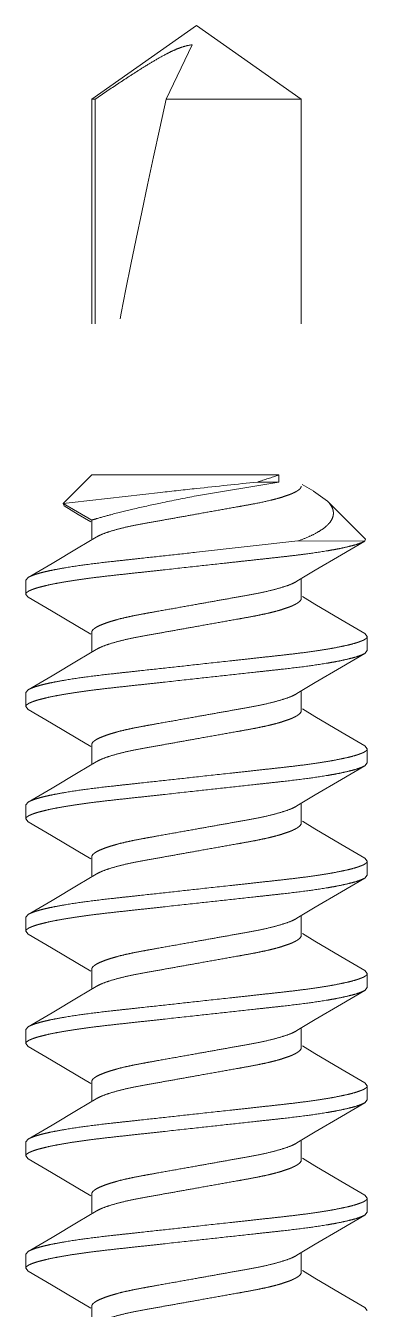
# Model space of a CAD drawing. Header units: inches. Extents: x 8 to 28, y 6.3 to 13.5.
# Drawn here: x 26.807 to 26.997, y 12.742 to 13.456 of the extents above; entities that cross this region are included whole.
import ezdxf

# ---------------------------------------------------------------- set-up
doc = ezdxf.new("R2010")
doc.units = ezdxf.units.IN
doc.header["$MEASUREMENT"] = 0
doc.linetypes.add('HIDDEN2', pattern=[0.1875, 0.125, -0.0625])
doc.layers.add('SHADE-BRACKET', color=7, linetype='Continuous', lineweight=30)
doc.layers.add('SUB-BRACKET_HARDWARE', color=7, linetype='HIDDEN2', lineweight=5)

# ---------------------------------------------------------------- blocks, each defined once
blk = doc.blocks.new('SCREW3-085585')
at = {"layer": 'SUB-BRACKET_HARDWARE'}
for p, q in [((26.90244, 13.45624), (26.84416, 13.41543)), ((26.90244, 13.45624), (26.96072, 13.41543)), ((26.88554, 13.41543), (26.89996, 13.44559)), ((26.84416, 13.41543), (26.84416, 13.20624)), ((26.84612, 13.41543), (26.84416, 13.41543)), ((26.84612, 13.41543), (26.84612, 13.21466)), ((26.96072, 13.41543), (26.88554, 13.41543)), ((26.96072, 13.41543), (26.96072, 13.20009)), ((26.84416, 13.20624), (26.82824, 13.19032)), ((26.84416, 13.20624), (26.94815, 13.20624)), ((26.94815, 13.20624), (26.94815, 13.20234)), ((26.94815, 13.20234), (26.90244, 13.19461)), ((26.9364, 13.20234), (26.94815, 13.20234)), ((26.96763, 13.19724), (26.96129, 13.20104)), ((26.96757, 13.19731), (26.97527, 13.19169)), ((26.97527, 13.19168), (26.99644, 13.17051)), ((26.82824, 13.19032), (26.82998, 13.19053)), ((26.82878, 13.18899), (26.82824, 13.19032)), ((26.82824, 13.19032), (26.84416, 13.18114)), ((26.82878, 13.189), (26.83667, 13.18431)), ((26.83667, 13.18431), (26.84358, 13.18017)), ((26.84416, 13.18114), (26.84416, 13.17015)), ((26.84665, 13.17164), (26.8366, 13.16562)), ((26.99611, 13.16952), (26.99644, 13.17051)), ((26.8366, 13.16562), (26.82209, 13.15702)), ((26.90244, 13.16326), (26.95888, 13.16952)), ((26.99612, 13.16951), (26.95888, 13.16952)), ((26.98303, 13.16185), (26.99601, 13.16948)), ((26.99612, 13.16951), (26.99601, 13.16945)), ((26.82209, 13.15702), (26.80886, 13.14924)), ((26.96852, 13.15325), (26.98303, 13.16185)), ((26.80744, 13.14764), (26.80886, 13.14927)), ((26.95823, 13.14708), (26.96852, 13.15325)), ((26.80744, 13.13984), (26.80744, 13.14764)), ((26.96072, 13.14857), (26.96072, 13.13759)), ((26.80744, 13.13984), (26.80886, 13.1382)), ((26.80886, 13.13823), (26.82184, 13.1306)), ((26.96827, 13.13437), (26.9613, 13.13855)), ((26.98279, 13.12577), (26.96827, 13.13437)), ((26.82184, 13.1306), (26.83635, 13.122)), ((26.83635, 13.122), (26.84358, 13.11767)), ((26.99601, 13.11799), (26.98279, 13.12577)), ((26.84416, 13.11864), (26.84416, 13.10765)), ((26.99744, 13.11639), (26.99601, 13.11802)), ((26.99744, 13.11639), (26.99744, 13.10859)), ((26.84665, 13.10914), (26.8366, 13.10312)), ((26.98303, 13.09935), (26.99601, 13.10698)), ((26.99744, 13.10859), (26.99601, 13.10695)), ((26.8366, 13.10312), (26.82209, 13.09452)), ((26.96852, 13.09075), (26.98303, 13.09935)), ((26.82209, 13.09452), (26.80886, 13.08674)), ((26.80744, 13.08514), (26.80886, 13.08677)), ((26.80744, 13.07734), (26.80744, 13.08514)), ((26.95823, 13.08458), (26.96852, 13.09075)), ((26.96072, 13.08607), (26.96072, 13.07509)), ((26.80744, 13.07734), (26.80886, 13.0757)), ((26.80886, 13.07573), (26.82184, 13.0681)), ((26.96827, 13.07187), (26.9613, 13.07605)), ((26.98279, 13.06327), (26.96827, 13.07187)), ((26.82184, 13.0681), (26.83635, 13.0595)), ((26.99601, 13.05549), (26.98279, 13.06327)), ((26.83635, 13.0595), (26.84358, 13.05517)), ((26.84416, 13.05614), (26.84416, 13.04515)), ((26.99744, 13.05389), (26.99601, 13.05552)), ((26.99744, 13.05389), (26.99744, 13.04609)), ((26.84665, 13.04664), (26.8366, 13.04062)), ((26.98303, 13.03685), (26.99601, 13.04448)), ((26.99744, 13.04609), (26.99601, 13.04445)), ((26.8366, 13.04062), (26.82209, 13.03202)), ((26.96852, 13.02825), (26.98303, 13.03685)), ((26.82209, 13.03202), (26.80886, 13.02424)), ((26.95823, 13.02208), (26.96852, 13.02825)), ((26.80744, 13.02264), (26.80886, 13.02427)), ((26.80744, 13.01484), (26.80744, 13.02264)), ((26.96072, 13.02357), (26.96072, 13.01259)), ((26.80744, 13.01484), (26.80886, 13.0132)), ((26.80886, 13.01323), (26.82184, 13.0056)), ((26.96827, 13.00937), (26.9613, 13.01355)), ((26.98279, 13.00077), (26.96827, 13.00937)), ((26.82184, 13.0056), (26.83635, 12.997)), ((26.99601, 12.99299), (26.98279, 13.00077)), ((26.83635, 12.997), (26.84358, 12.99267)), ((26.84416, 12.99364), (26.84416, 12.98265)), ((26.99744, 12.99139), (26.99601, 12.99302)), ((26.99744, 12.99139), (26.99744, 12.98359)), ((26.8366, 12.97812), (26.82209, 12.96952)), ((26.84665, 12.98414), (26.8366, 12.97812)), ((26.98303, 12.97435), (26.99601, 12.98198)), ((26.99744, 12.98359), (26.99601, 12.98195)), ((26.96852, 12.96575), (26.98303, 12.97435)), ((26.82209, 12.96952), (26.80886, 12.96174)), ((26.95823, 12.95958), (26.96852, 12.96575)), ((26.80744, 12.96014), (26.80886, 12.96177)), ((26.80744, 12.95234), (26.80744, 12.96014)), ((26.96072, 12.96107), (26.96072, 12.95009)), ((26.80744, 12.95234), (26.80886, 12.9507)), ((26.80886, 12.95073), (26.82184, 12.9431)), ((26.96827, 12.94687), (26.9613, 12.95105)), ((26.82184, 12.9431), (26.83635, 12.9345)), ((26.98279, 12.93827), (26.96827, 12.94687)), ((26.83635, 12.9345), (26.84358, 12.93017)), ((26.99601, 12.93049), (26.98279, 12.93827)), ((26.84416, 12.93114), (26.84416, 12.92015)), ((26.99744, 12.92889), (26.99601, 12.93052)), ((26.99744, 12.92889), (26.99744, 12.92109)), ((26.84665, 12.92164), (26.8366, 12.91562)), ((26.99744, 12.92109), (26.99601, 12.91945)), ((26.8366, 12.91562), (26.82209, 12.90702)), ((26.98303, 12.91185), (26.99601, 12.91948)), ((26.82209, 12.90702), (26.80886, 12.89924)), ((26.96852, 12.90325), (26.98303, 12.91185)), ((26.80744, 12.89764), (26.80886, 12.89927)), ((26.95823, 12.89708), (26.96852, 12.90325)), ((26.80744, 12.88984), (26.80744, 12.89764)), ((26.96072, 12.89857), (26.96072, 12.88759)), ((26.80744, 12.88984), (26.80886, 12.8882)), ((26.80886, 12.88823), (26.82184, 12.8806)), ((26.96827, 12.88437), (26.9613, 12.88855)), ((26.98279, 12.87577), (26.96827, 12.88437)), ((26.82184, 12.8806), (26.83635, 12.872)), ((26.83635, 12.872), (26.84358, 12.86767)), ((26.99601, 12.86799), (26.98279, 12.87577)), ((26.84416, 12.86864), (26.84416, 12.85765)), ((26.99744, 12.86639), (26.99601, 12.86802)), ((26.99744, 12.86639), (26.99744, 12.85859)), ((26.84665, 12.85914), (26.8366, 12.85312)), ((26.98303, 12.84935), (26.99601, 12.85698)), ((26.99744, 12.85859), (26.99601, 12.85695)), ((26.8366, 12.85312), (26.82209, 12.84452)), ((26.96852, 12.84075), (26.98303, 12.84935)), ((26.82209, 12.84452), (26.80886, 12.83674)), ((26.80744, 12.83514), (26.80886, 12.83677)), ((26.80744, 12.82734), (26.80744, 12.83514)), ((26.95823, 12.83458), (26.96852, 12.84075)), ((26.96072, 12.83607), (26.96072, 12.82509)), ((26.80744, 12.82734), (26.80886, 12.8257)), ((26.80886, 12.82573), (26.82184, 12.8181)), ((26.96827, 12.82187), (26.9613, 12.82605)), ((26.98279, 12.81327), (26.96827, 12.82187)), ((26.82184, 12.8181), (26.83635, 12.8095)), ((26.99601, 12.80549), (26.98279, 12.81327)), ((26.83635, 12.8095), (26.84358, 12.80517)), ((26.84416, 12.80614), (26.84416, 12.79515)), ((26.99744, 12.80389), (26.99601, 12.80552)), ((26.99744, 12.80389), (26.99744, 12.79609)), ((26.84665, 12.79664), (26.8366, 12.79062)), ((26.98303, 12.78685), (26.99601, 12.79448)), ((26.99744, 12.79609), (26.99601, 12.79445)), ((26.8366, 12.79062), (26.82209, 12.78202)), ((26.96852, 12.77825), (26.98303, 12.78685)), ((26.82209, 12.78202), (26.80886, 12.77424)), ((26.95823, 12.77208), (26.96852, 12.77825)), ((26.80744, 12.77264), (26.80886, 12.77427)), ((26.80744, 12.76484), (26.80744, 12.77264)), ((26.96072, 12.77357), (26.96072, 12.76259)), ((26.80744, 12.76484), (26.80886, 12.7632)), ((26.80886, 12.76323), (26.82184, 12.7556)), ((26.96827, 12.75937), (26.9613, 12.76355)), ((26.98279, 12.75077), (26.96827, 12.75937)), ((26.82184, 12.7556), (26.83635, 12.747)), ((26.99601, 12.74299), (26.98279, 12.75077)), ((26.83635, 12.747), (26.84358, 12.74267)), ((26.84416, 12.74364), (26.84416, 12.73265)), ((26.99744, 12.74139), (26.99601, 12.74302))]:
    blk.add_line(p, q, dxfattribs=at)
for centre, radius, start, end in [((26.73499, 13.82854), 0.6578, 287.83016, 288.90811), ((27.76495, 5.22718), 8.01807, 96.175311, 96.319087), ((27.9316, 3.662), 9.5921, 95.955241, 96.159258), ((27.59374, 6.75945), 6.47627, 96.305658, 96.772745), ((27.07237, 12.28587), 0.92449, 100.59197, 101.8557)]:
    blk.add_arc(centre, radius, start, end, dxfattribs=at)
blk.add_ellipse((26.90244, 13.44459), major_axis=(0.05744, 0.25405), ratio=0.038884, start_param=-4.588576, end_param=-3.572222, dxfattribs=at)
for points, knots in [([(26.89996, 13.44559), (26.89867, 13.44544), (26.89612, 13.44493), (26.89245, 13.44367), (26.88889, 13.44212), (26.88426, 13.4398), (26.87864, 13.43659), (26.87203, 13.43252), (26.8655, 13.42834), (26.85685, 13.42266), (26.85041, 13.41833), (26.84612, 13.41543)], [0, 0, 0, 0, 0.06248, 0.124969, 0.187469, 0.249971, 0.374969, 0.499974, 0.62498, 0.749987, 1, 1, 1, 1]), ([(26.90244, 13.18446), (26.90622, 13.18514), (26.91365, 13.18648), (26.92281, 13.18809), (26.92982, 13.18934), (26.93615, 13.19052), (26.94202, 13.19175), (26.94737, 13.19312), (26.95077, 13.19412), (26.9537, 13.19514), (26.95615, 13.19613), (26.95786, 13.19699), (26.95894, 13.19769), (26.95958, 13.19817), (26.96008, 13.19866), (26.96044, 13.19914), (26.96066, 13.19961), (26.96072, 13.19993), (26.96072, 13.20009)], [0, 0, 0, 0, 0.188092, 0.369212, 0.454963, 0.536466, 0.683847, 0.748488, 0.806377, 0.857073, 0.900197, 0.935564, 0.950379, 0.963348, 0.974571, 0.984212, 0.992544, 1, 1, 1, 1]), ([(26.97527, 13.19169), (26.97572, 13.19123), (26.97654, 13.19032), (26.97753, 13.18886), (26.97821, 13.18738), (26.97857, 13.18588), (26.9786, 13.18439), (26.97819, 13.18235), (26.97709, 13.18038), (26.97552, 13.17858), (26.97336, 13.17663), (26.96987, 13.17431), (26.96478, 13.17176), (26.96097, 13.17026), (26.9589, 13.16952)], [0, 0, 0, 0, 0.056677, 0.108204, 0.155505, 0.19986, 0.242957, 0.286651, 0.382283, 0.43719, 0.497871, 0.63834, 0.80583, 1, 1, 1, 1]), ([(26.88244, 13.19064), (26.87729, 13.18955), (26.86805, 13.18751), (26.85621, 13.18456), (26.8486, 13.18246), (26.84507, 13.18141), (26.84416, 13.18114)], [0, 0, 0, 0, 0.400191, 0.719643, 0.927521, 1, 1, 1, 1]), ([(26.84665, 13.17165), (26.84714, 13.17195), (26.84825, 13.17254), (26.85093, 13.17371), (26.8551, 13.17514), (26.86099, 13.17674), (26.86795, 13.17827), (26.87579, 13.17972), (26.8843, 13.18122), (26.89326, 13.18281), (26.89935, 13.18391), (26.90244, 13.18446)], [0, 0, 0, 0, 0.030085, 0.065638, 0.152728, 0.259843, 0.384768, 0.524736, 0.676447, 0.836264, 1, 1, 1, 1]), ([(26.80886, 13.14927), (26.80943, 13.14961), (26.81084, 13.15026), (26.81334, 13.15112), (26.8165, 13.152), (26.82032, 13.1529), (26.82476, 13.1538), (26.83182, 13.15505), (26.84193, 13.15655), (26.85283, 13.15782), (26.86236, 13.15887), (26.87271, 13.16), (26.8861, 13.16147), (26.89694, 13.16265), (26.90244, 13.16326)], [0, 0, 0, 0, 0.020948, 0.048787, 0.083489, 0.124912, 0.172787, 0.226792, 0.351633, 0.495836, 0.573896, 0.655173, 0.824996, 1, 1, 1, 1]), ([(26.99601, 13.16945), (26.99544, 13.16911), (26.99403, 13.16847), (26.99154, 13.1676), (26.98837, 13.16672), (26.98456, 13.16582), (26.98012, 13.16492), (26.97306, 13.16367), (26.96527, 13.16253), (26.95684, 13.16145), (26.94985, 13.16065), (26.94251, 13.15985), (26.93487, 13.15902), (26.92698, 13.15815), (26.91614, 13.15696), (26.90794, 13.15607), (26.90244, 13.15546)], [0, 0, 0, 0, 0.020911, 0.048756, 0.083472, 0.124884, 0.172753, 0.22676, 0.3516, 0.421535, 0.495817, 0.573891, 0.655174, 0.739069, 0.82497, 1, 1, 1, 1]), ([(26.90244, 13.15546), (26.89626, 13.15478), (26.88707, 13.15377), (26.87496, 13.15245), (26.8662, 13.15149), (26.8578, 13.15057), (26.84982, 13.14967), (26.84235, 13.14876), (26.83546, 13.14779), (26.82922, 13.1468), (26.82369, 13.1458), (26.81891, 13.14479), (26.81542, 13.14392), (26.81306, 13.14321), (26.81159, 13.14271), (26.81034, 13.14222), (26.80932, 13.14174), (26.80851, 13.14127), (26.80792, 13.1408), (26.80754, 13.14034), (26.80744, 13.13999), (26.80744, 13.13984)], [0, 0, 0, 0, 0.191926, 0.285649, 0.376598, 0.463942, 0.546875, 0.624623, 0.696462, 0.761746, 0.819863, 0.870316, 0.912672, 0.930715, 0.946638, 0.960429, 0.972093, 0.981677, 0.9893, 0.99522, 1, 1, 1, 1]), ([(26.90244, 13.13426), (26.90552, 13.13481), (26.91162, 13.1359), (26.92057, 13.1375), (26.92908, 13.13902), (26.93693, 13.14045), (26.94388, 13.14198), (26.94978, 13.14359), (26.95394, 13.145), (26.95662, 13.14617), (26.95774, 13.14676), (26.95823, 13.14705)], [0, 0, 0, 0, 0.163751, 0.323578, 0.475301, 0.615269, 0.740207, 0.847348, 0.934421, 0.969943, 1, 1, 1, 1]), ([(26.96072, 13.13759), (26.96072, 13.13686), (26.95995, 13.13598), (26.95895, 13.13521), (26.95785, 13.1345), (26.95615, 13.13364), (26.9537, 13.13264), (26.95077, 13.13163), (26.94737, 13.13062), (26.94354, 13.12963), (26.93931, 13.12867), (26.93472, 13.12775), (26.92982, 13.12685), (26.92281, 13.12559), (26.91365, 13.12397), (26.90622, 13.12264), (26.90244, 13.12196)], [0, 0, 0, 0, 0.035498, 0.048473, 0.063325, 0.098788, 0.141982, 0.192728, 0.250682, 0.315413, 0.386372, 0.462975, 0.54456, 0.630399, 0.811708, 1, 1, 1, 1]), ([(26.84416, 13.11864), (26.84416, 13.11936), (26.84492, 13.12025), (26.84593, 13.12102), (26.84702, 13.12172), (26.84873, 13.12258), (26.85117, 13.12358), (26.85411, 13.12459), (26.85751, 13.1256), (26.86134, 13.12659), (26.86556, 13.12756), (26.87015, 13.12847), (26.87505, 13.12937), (26.88206, 13.13063), (26.89122, 13.13225), (26.89865, 13.13358), (26.90244, 13.13426)], [0, 0, 0, 0, 0.0355, 0.048476, 0.063327, 0.09879, 0.141984, 0.19273, 0.250683, 0.315414, 0.386374, 0.462977, 0.544561, 0.6304, 0.811708, 1, 1, 1, 1]), ([(26.84665, 13.10915), (26.84714, 13.10945), (26.84825, 13.11004), (26.85093, 13.11121), (26.8551, 13.11264), (26.86099, 13.11424), (26.86795, 13.11577), (26.87579, 13.11722), (26.8843, 13.11872), (26.89326, 13.12031), (26.89935, 13.12141), (26.90244, 13.12196)], [0, 0, 0, 0, 0.030085, 0.065638, 0.152728, 0.259843, 0.384768, 0.524736, 0.676447, 0.836264, 1, 1, 1, 1]), ([(26.90244, 13.10076), (26.90861, 13.10144), (26.9178, 13.10245), (26.92992, 13.10377), (26.93867, 13.10473), (26.94708, 13.10565), (26.95505, 13.10654), (26.96252, 13.10746), (26.96941, 13.10843), (26.97565, 13.10942), (26.98119, 13.11042), (26.98597, 13.11143), (26.98945, 13.1123), (26.99182, 13.11301), (26.99328, 13.11351), (26.99453, 13.114), (26.99556, 13.11448), (26.99637, 13.11495), (26.99696, 13.11542), (26.99734, 13.11588), (26.99744, 13.11623), (26.99744, 13.11639)], [0, 0, 0, 0, 0.191926, 0.285647, 0.376594, 0.463938, 0.546872, 0.624622, 0.69646, 0.761742, 0.819858, 0.870312, 0.912669, 0.930712, 0.946635, 0.960426, 0.972091, 0.981675, 0.989299, 0.995219, 1, 1, 1, 1]), ([(26.99601, 13.10695), (26.99544, 13.10661), (26.99403, 13.10597), (26.99154, 13.1051), (26.98837, 13.10422), (26.98455, 13.10332), (26.98011, 13.10242), (26.97306, 13.10117), (26.96295, 13.09967), (26.95205, 13.0984), (26.94251, 13.09735), (26.93217, 13.09622), (26.91877, 13.09475), (26.90794, 13.09357), (26.90244, 13.09296)], [0, 0, 0, 0, 0.020948, 0.048787, 0.083488, 0.124911, 0.172786, 0.226791, 0.351632, 0.495834, 0.573894, 0.655173, 0.824996, 1, 1, 1, 1]), ([(26.80886, 13.08677), (26.80943, 13.08711), (26.81084, 13.08776), (26.81334, 13.08862), (26.8165, 13.0895), (26.82032, 13.0904), (26.82476, 13.0913), (26.83182, 13.09255), (26.84193, 13.09405), (26.85283, 13.09532), (26.86236, 13.09637), (26.87271, 13.0975), (26.8861, 13.09897), (26.89694, 13.10015), (26.90244, 13.10076)], [0, 0, 0, 0, 0.020948, 0.048787, 0.083489, 0.124912, 0.172787, 0.226792, 0.351633, 0.495836, 0.573896, 0.655173, 0.824996, 1, 1, 1, 1]), ([(26.90244, 13.09296), (26.89626, 13.09228), (26.88707, 13.09127), (26.87496, 13.08995), (26.8662, 13.08899), (26.8578, 13.08807), (26.84982, 13.08717), (26.84235, 13.08626), (26.83546, 13.08529), (26.82922, 13.0843), (26.82369, 13.0833), (26.81891, 13.08229), (26.81542, 13.08142), (26.81306, 13.08071), (26.81159, 13.08021), (26.81034, 13.07972), (26.80932, 13.07924), (26.80851, 13.07877), (26.80792, 13.0783), (26.80754, 13.07784), (26.80744, 13.07749), (26.80744, 13.07734)], [0, 0, 0, 0, 0.191926, 0.285649, 0.376598, 0.463942, 0.546875, 0.624623, 0.696462, 0.761746, 0.819863, 0.870316, 0.912672, 0.930715, 0.946638, 0.960429, 0.972093, 0.981677, 0.9893, 0.99522, 1, 1, 1, 1]), ([(26.90244, 13.07176), (26.90552, 13.07231), (26.91162, 13.0734), (26.92057, 13.075), (26.92908, 13.07652), (26.93693, 13.07795), (26.94388, 13.07948), (26.94978, 13.08109), (26.95394, 13.0825), (26.95662, 13.08367), (26.95774, 13.08426), (26.95823, 13.08455)], [0, 0, 0, 0, 0.163751, 0.323578, 0.475301, 0.615268, 0.740207, 0.847348, 0.934421, 0.969943, 1, 1, 1, 1]), ([(26.84416, 13.05614), (26.84416, 13.05686), (26.84492, 13.05775), (26.84593, 13.05852), (26.84702, 13.05922), (26.84873, 13.06008), (26.85117, 13.06108), (26.85411, 13.06209), (26.85751, 13.0631), (26.86134, 13.06409), (26.86556, 13.06506), (26.87015, 13.06597), (26.87505, 13.06687), (26.88206, 13.06813), (26.89122, 13.06975), (26.89865, 13.07108), (26.90244, 13.07176)], [0, 0, 0, 0, 0.0355, 0.048476, 0.063327, 0.09879, 0.141984, 0.19273, 0.250683, 0.315414, 0.386374, 0.462977, 0.544561, 0.6304, 0.811708, 1, 1, 1, 1]), ([(26.96072, 13.07509), (26.96072, 13.07436), (26.95995, 13.07348), (26.95895, 13.07271), (26.95785, 13.072), (26.95615, 13.07114), (26.9537, 13.07014), (26.95077, 13.06913), (26.94737, 13.06812), (26.94354, 13.06713), (26.93931, 13.06617), (26.93472, 13.06525), (26.92982, 13.06435), (26.92281, 13.06309), (26.91365, 13.06147), (26.90622, 13.06014), (26.90244, 13.05946)], [0, 0, 0, 0, 0.035498, 0.048473, 0.063325, 0.098788, 0.141982, 0.192728, 0.250682, 0.315413, 0.386372, 0.462975, 0.54456, 0.630399, 0.811708, 1, 1, 1, 1]), ([(26.84665, 13.04665), (26.84714, 13.04695), (26.84825, 13.04754), (26.85093, 13.04871), (26.8551, 13.05014), (26.86099, 13.05174), (26.86795, 13.05327), (26.87579, 13.05472), (26.8843, 13.05622), (26.89326, 13.05781), (26.89935, 13.05891), (26.90244, 13.05946)], [0, 0, 0, 0, 0.030085, 0.065638, 0.152728, 0.259843, 0.384768, 0.524736, 0.676447, 0.836264, 1, 1, 1, 1]), ([(26.90244, 13.03826), (26.90861, 13.03894), (26.9178, 13.03995), (26.92992, 13.04127), (26.93867, 13.04223), (26.94708, 13.04315), (26.95505, 13.04404), (26.96252, 13.04496), (26.96941, 13.04593), (26.97565, 13.04692), (26.98119, 13.04792), (26.98597, 13.04893), (26.98945, 13.0498), (26.99182, 13.05051), (26.99328, 13.05101), (26.99453, 13.0515), (26.99556, 13.05198), (26.99637, 13.05245), (26.99696, 13.05292), (26.99734, 13.05338), (26.99744, 13.05373), (26.99744, 13.05389)], [0, 0, 0, 0, 0.191926, 0.285647, 0.376594, 0.463938, 0.546872, 0.624622, 0.69646, 0.761742, 0.819858, 0.870312, 0.912669, 0.930712, 0.946635, 0.960426, 0.972091, 0.981675, 0.989299, 0.995219, 1, 1, 1, 1]), ([(26.99601, 13.04445), (26.99544, 13.04411), (26.99403, 13.04347), (26.99154, 13.0426), (26.98837, 13.04172), (26.98455, 13.04082), (26.98011, 13.03992), (26.97306, 13.03867), (26.96295, 13.03717), (26.95205, 13.0359), (26.94251, 13.03485), (26.93217, 13.03372), (26.91877, 13.03225), (26.90794, 13.03107), (26.90244, 13.03046)], [0, 0, 0, 0, 0.020948, 0.048787, 0.083488, 0.124911, 0.172786, 0.226791, 0.351632, 0.495834, 0.573894, 0.655173, 0.824996, 1, 1, 1, 1]), ([(26.80886, 13.02427), (26.80943, 13.02461), (26.81084, 13.02526), (26.81334, 13.02612), (26.8165, 13.027), (26.82032, 13.0279), (26.82476, 13.0288), (26.83182, 13.03005), (26.84193, 13.03155), (26.85283, 13.03282), (26.86236, 13.03387), (26.87271, 13.035), (26.8861, 13.03647), (26.89694, 13.03765), (26.90244, 13.03826)], [0, 0, 0, 0, 0.020948, 0.048787, 0.083489, 0.124912, 0.172787, 0.226792, 0.351633, 0.495836, 0.573896, 0.655173, 0.824996, 1, 1, 1, 1]), ([(26.90244, 13.03046), (26.89626, 13.02978), (26.88707, 13.02877), (26.87496, 13.02745), (26.8662, 13.02649), (26.8578, 13.02557), (26.84982, 13.02467), (26.84235, 13.02376), (26.83546, 13.02279), (26.82922, 13.0218), (26.82369, 13.0208), (26.81891, 13.01979), (26.81542, 13.01892), (26.81306, 13.01821), (26.81159, 13.01771), (26.81034, 13.01722), (26.80932, 13.01674), (26.80851, 13.01627), (26.80792, 13.0158), (26.80754, 13.01534), (26.80744, 13.01499), (26.80744, 13.01484)], [0, 0, 0, 0, 0.191926, 0.285649, 0.376598, 0.463942, 0.546875, 0.624623, 0.696462, 0.761746, 0.819863, 0.870316, 0.912672, 0.930715, 0.946638, 0.960429, 0.972093, 0.981677, 0.9893, 0.99522, 1, 1, 1, 1]), ([(26.90244, 13.00926), (26.90552, 13.00981), (26.91162, 13.0109), (26.92057, 13.0125), (26.92908, 13.01402), (26.93693, 13.01545), (26.94388, 13.01698), (26.94978, 13.01859), (26.95394, 13.02), (26.95662, 13.02117), (26.95774, 13.02176), (26.95823, 13.02205)], [0, 0, 0, 0, 0.163751, 0.323578, 0.475301, 0.615268, 0.740207, 0.847348, 0.934421, 0.969943, 1, 1, 1, 1]), ([(26.84416, 12.99364), (26.84416, 12.99436), (26.84492, 12.99525), (26.84593, 12.99602), (26.84702, 12.99672), (26.84873, 12.99758), (26.85117, 12.99858), (26.85411, 12.99959), (26.85751, 13.0006), (26.86134, 13.00159), (26.86556, 13.00256), (26.87015, 13.00347), (26.87505, 13.00437), (26.88206, 13.00563), (26.89122, 13.00725), (26.89865, 13.00858), (26.90244, 13.00926)], [0, 0, 0, 0, 0.0355, 0.048476, 0.063327, 0.09879, 0.141984, 0.19273, 0.250683, 0.315414, 0.386374, 0.462977, 0.544561, 0.6304, 0.811708, 1, 1, 1, 1]), ([(26.96072, 13.01259), (26.96072, 13.01186), (26.95995, 13.01098), (26.95895, 13.01021), (26.95785, 13.0095), (26.95615, 13.00864), (26.9537, 13.00764), (26.95077, 13.00663), (26.94737, 13.00562), (26.94354, 13.00463), (26.93931, 13.00367), (26.93472, 13.00275), (26.92982, 13.00185), (26.92281, 13.00059), (26.91365, 12.99897), (26.90622, 12.99764), (26.90244, 12.99696)], [0, 0, 0, 0, 0.035498, 0.048473, 0.063325, 0.098788, 0.141982, 0.192728, 0.250682, 0.315413, 0.386372, 0.462975, 0.54456, 0.630399, 0.811708, 1, 1, 1, 1]), ([(26.84665, 12.98415), (26.84714, 12.98445), (26.84825, 12.98504), (26.85093, 12.98621), (26.8551, 12.98764), (26.86099, 12.98924), (26.86795, 12.99077), (26.87579, 12.99222), (26.8843, 12.99372), (26.89326, 12.99531), (26.89935, 12.99641), (26.90244, 12.99696)], [0, 0, 0, 0, 0.030085, 0.065638, 0.152728, 0.259843, 0.384768, 0.524736, 0.676447, 0.836264, 1, 1, 1, 1]), ([(26.90244, 12.97576), (26.90861, 12.97644), (26.9178, 12.97745), (26.92992, 12.97877), (26.93867, 12.97973), (26.94708, 12.98065), (26.95505, 12.98154), (26.96252, 12.98246), (26.96941, 12.98343), (26.97565, 12.98442), (26.98119, 12.98542), (26.98597, 12.98643), (26.98945, 12.9873), (26.99182, 12.98801), (26.99328, 12.98851), (26.99453, 12.989), (26.99556, 12.98948), (26.99637, 12.98995), (26.99696, 12.99042), (26.99734, 12.99088), (26.99744, 12.99123), (26.99744, 12.99139)], [0, 0, 0, 0, 0.191926, 0.285647, 0.376594, 0.463938, 0.546872, 0.624622, 0.69646, 0.761742, 0.819858, 0.870312, 0.912669, 0.930712, 0.946635, 0.960426, 0.972091, 0.981675, 0.989299, 0.995219, 1, 1, 1, 1]), ([(26.99601, 12.98195), (26.99544, 12.98161), (26.99403, 12.98097), (26.99154, 12.9801), (26.98837, 12.97922), (26.98455, 12.97832), (26.98011, 12.97742), (26.97306, 12.97617), (26.96295, 12.97467), (26.95205, 12.9734), (26.94251, 12.97235), (26.93217, 12.97122), (26.91877, 12.96975), (26.90794, 12.96857), (26.90244, 12.96796)], [0, 0, 0, 0, 0.020948, 0.048787, 0.083488, 0.124911, 0.172786, 0.226791, 0.351632, 0.495834, 0.573894, 0.655173, 0.824996, 1, 1, 1, 1]), ([(26.80886, 12.96177), (26.80943, 12.96211), (26.81084, 12.96276), (26.81334, 12.96362), (26.8165, 12.9645), (26.82032, 12.9654), (26.82476, 12.9663), (26.83182, 12.96755), (26.84193, 12.96905), (26.85283, 12.97032), (26.86236, 12.97137), (26.87271, 12.9725), (26.8861, 12.97397), (26.89694, 12.97515), (26.90244, 12.97576)], [0, 0, 0, 0, 0.020948, 0.048787, 0.083489, 0.124912, 0.172787, 0.226792, 0.351633, 0.495836, 0.573896, 0.655173, 0.824996, 1, 1, 1, 1]), ([(26.90244, 12.96796), (26.89626, 12.96728), (26.88707, 12.96627), (26.87496, 12.96495), (26.8662, 12.96399), (26.8578, 12.96307), (26.84982, 12.96217), (26.84235, 12.96126), (26.83546, 12.96029), (26.82922, 12.9593), (26.82369, 12.9583), (26.81891, 12.95729), (26.81542, 12.95642), (26.81306, 12.95571), (26.81159, 12.95521), (26.81034, 12.95472), (26.80932, 12.95424), (26.80851, 12.95377), (26.80792, 12.9533), (26.80754, 12.95284), (26.80744, 12.95249), (26.80744, 12.95234)], [0, 0, 0, 0, 0.191926, 0.285649, 0.376598, 0.463942, 0.546875, 0.624623, 0.696462, 0.761746, 0.819863, 0.870316, 0.912672, 0.930715, 0.946638, 0.960429, 0.972093, 0.981677, 0.9893, 0.99522, 1, 1, 1, 1]), ([(26.90244, 12.94676), (26.90552, 12.94731), (26.91162, 12.9484), (26.92057, 12.95), (26.92908, 12.95152), (26.93693, 12.95295), (26.94388, 12.95448), (26.94978, 12.95609), (26.95394, 12.9575), (26.95662, 12.95867), (26.95774, 12.95926), (26.95823, 12.95955)], [0, 0, 0, 0, 0.163751, 0.323578, 0.475301, 0.615268, 0.740207, 0.847348, 0.934421, 0.969943, 1, 1, 1, 1]), ([(26.96072, 12.95009), (26.96072, 12.94936), (26.95995, 12.94848), (26.95895, 12.94771), (26.95785, 12.947), (26.95615, 12.94614), (26.9537, 12.94514), (26.95077, 12.94413), (26.94737, 12.94312), (26.94354, 12.94213), (26.93931, 12.94117), (26.93472, 12.94025), (26.92982, 12.93935), (26.92281, 12.93809), (26.91365, 12.93647), (26.90622, 12.93514), (26.90244, 12.93446)], [0, 0, 0, 0, 0.035498, 0.048473, 0.063325, 0.098788, 0.141982, 0.192728, 0.250682, 0.315413, 0.386372, 0.462975, 0.54456, 0.630399, 0.811708, 1, 1, 1, 1]), ([(26.84416, 12.93114), (26.84416, 12.93186), (26.84492, 12.93275), (26.84593, 12.93352), (26.84702, 12.93422), (26.84873, 12.93508), (26.85117, 12.93608), (26.85411, 12.93709), (26.85751, 12.9381), (26.86134, 12.93909), (26.86556, 12.94006), (26.87015, 12.94097), (26.87505, 12.94187), (26.88206, 12.94313), (26.89122, 12.94475), (26.89865, 12.94608), (26.90244, 12.94676)], [0, 0, 0, 0, 0.0355, 0.048476, 0.063327, 0.09879, 0.141984, 0.19273, 0.250683, 0.315414, 0.386374, 0.462977, 0.544561, 0.6304, 0.811708, 1, 1, 1, 1]), ([(26.84665, 12.92165), (26.84714, 12.92195), (26.84825, 12.92254), (26.85093, 12.92371), (26.8551, 12.92514), (26.86099, 12.92674), (26.86795, 12.92827), (26.87579, 12.92972), (26.8843, 12.93122), (26.89326, 12.93281), (26.89935, 12.93391), (26.90244, 12.93446)], [0, 0, 0, 0, 0.030085, 0.065638, 0.152728, 0.259843, 0.384768, 0.524736, 0.676447, 0.836264, 1, 1, 1, 1]), ([(26.90244, 12.91326), (26.90861, 12.91394), (26.9178, 12.91495), (26.92992, 12.91627), (26.93867, 12.91723), (26.94708, 12.91815), (26.95505, 12.91904), (26.96252, 12.91996), (26.96941, 12.92093), (26.97565, 12.92192), (26.98119, 12.92292), (26.98597, 12.92393), (26.98945, 12.9248), (26.99182, 12.92551), (26.99328, 12.92601), (26.99453, 12.9265), (26.99556, 12.92698), (26.99637, 12.92745), (26.99696, 12.92792), (26.99734, 12.92838), (26.99744, 12.92873), (26.99744, 12.92889)], [0, 0, 0, 0, 0.191926, 0.285647, 0.376594, 0.463938, 0.546872, 0.624622, 0.69646, 0.761742, 0.819858, 0.870312, 0.912669, 0.930712, 0.946635, 0.960426, 0.972091, 0.981675, 0.989299, 0.995219, 1, 1, 1, 1]), ([(26.80886, 12.89927), (26.80943, 12.89961), (26.81084, 12.90026), (26.81334, 12.90112), (26.8165, 12.902), (26.82032, 12.9029), (26.82476, 12.9038), (26.83182, 12.90505), (26.84193, 12.90655), (26.85283, 12.90782), (26.86236, 12.90887), (26.87271, 12.91), (26.8861, 12.91147), (26.89694, 12.91265), (26.90244, 12.91326)], [0, 0, 0, 0, 0.020948, 0.048787, 0.083489, 0.124912, 0.172787, 0.226792, 0.351633, 0.495836, 0.573896, 0.655173, 0.824996, 1, 1, 1, 1]), ([(26.99601, 12.91945), (26.99544, 12.91911), (26.99403, 12.91847), (26.99154, 12.9176), (26.98837, 12.91672), (26.98455, 12.91582), (26.98011, 12.91492), (26.97306, 12.91367), (26.96295, 12.91217), (26.95205, 12.9109), (26.94251, 12.90985), (26.93217, 12.90872), (26.91877, 12.90725), (26.90794, 12.90607), (26.90244, 12.90546)], [0, 0, 0, 0, 0.020948, 0.048787, 0.083488, 0.124911, 0.172786, 0.226791, 0.351632, 0.495834, 0.573894, 0.655173, 0.824996, 1, 1, 1, 1]), ([(26.90244, 12.90546), (26.89626, 12.90478), (26.88707, 12.90377), (26.87496, 12.90245), (26.8662, 12.90149), (26.8578, 12.90057), (26.84982, 12.89967), (26.84235, 12.89876), (26.83546, 12.89779), (26.82922, 12.8968), (26.82369, 12.8958), (26.81891, 12.89479), (26.81542, 12.89392), (26.81306, 12.89321), (26.81159, 12.89271), (26.81034, 12.89222), (26.80932, 12.89174), (26.80851, 12.89127), (26.80792, 12.8908), (26.80754, 12.89034), (26.80744, 12.88999), (26.80744, 12.88984)], [0, 0, 0, 0, 0.191926, 0.285649, 0.376598, 0.463942, 0.546875, 0.624623, 0.696462, 0.761746, 0.819863, 0.870316, 0.912672, 0.930715, 0.946638, 0.960429, 0.972093, 0.981677, 0.9893, 0.99522, 1, 1, 1, 1]), ([(26.90244, 12.88426), (26.90552, 12.88481), (26.91162, 12.8859), (26.92057, 12.8875), (26.92908, 12.88902), (26.93693, 12.89045), (26.94388, 12.89198), (26.94978, 12.89359), (26.95394, 12.895), (26.95662, 12.89617), (26.95774, 12.89676), (26.95823, 12.89705)], [0, 0, 0, 0, 0.163751, 0.323578, 0.475301, 0.615268, 0.740207, 0.847348, 0.934421, 0.969943, 1, 1, 1, 1]), ([(26.96072, 12.88759), (26.96072, 12.88686), (26.95995, 12.88598), (26.95895, 12.88521), (26.95785, 12.8845), (26.95615, 12.88364), (26.9537, 12.88264), (26.95077, 12.88163), (26.94737, 12.88062), (26.94354, 12.87963), (26.93931, 12.87867), (26.93472, 12.87775), (26.92982, 12.87685), (26.92281, 12.87559), (26.91365, 12.87397), (26.90622, 12.87264), (26.90244, 12.87196)], [0, 0, 0, 0, 0.035498, 0.048473, 0.063325, 0.098788, 0.141982, 0.192728, 0.250682, 0.315413, 0.386372, 0.462975, 0.54456, 0.630399, 0.811708, 1, 1, 1, 1]), ([(26.84416, 12.86864), (26.84416, 12.86936), (26.84492, 12.87025), (26.84593, 12.87102), (26.84702, 12.87172), (26.84873, 12.87258), (26.85117, 12.87358), (26.85411, 12.87459), (26.85751, 12.8756), (26.86134, 12.87659), (26.86556, 12.87756), (26.87015, 12.87847), (26.87505, 12.87937), (26.88206, 12.88063), (26.89122, 12.88225), (26.89865, 12.88358), (26.90244, 12.88426)], [0, 0, 0, 0, 0.0355, 0.048476, 0.063327, 0.09879, 0.141984, 0.19273, 0.250683, 0.315414, 0.386374, 0.462977, 0.544561, 0.6304, 0.811708, 1, 1, 1, 1]), ([(26.84665, 12.85915), (26.84714, 12.85945), (26.84825, 12.86004), (26.85093, 12.86121), (26.8551, 12.86264), (26.86099, 12.86424), (26.86795, 12.86577), (26.87579, 12.86722), (26.8843, 12.86872), (26.89326, 12.87031), (26.89935, 12.87141), (26.90244, 12.87196)], [0, 0, 0, 0, 0.030085, 0.065638, 0.152728, 0.259843, 0.384768, 0.524736, 0.676447, 0.836264, 1, 1, 1, 1]), ([(26.90244, 12.85076), (26.90861, 12.85144), (26.9178, 12.85245), (26.92992, 12.85377), (26.93867, 12.85473), (26.94708, 12.85565), (26.95505, 12.85654), (26.96252, 12.85746), (26.96941, 12.85843), (26.97565, 12.85942), (26.98119, 12.86042), (26.98597, 12.86143), (26.98945, 12.8623), (26.99182, 12.86301), (26.99328, 12.86351), (26.99453, 12.864), (26.99556, 12.86448), (26.99637, 12.86495), (26.99696, 12.86542), (26.99734, 12.86588), (26.99744, 12.86623), (26.99744, 12.86639)], [0, 0, 0, 0, 0.191926, 0.285647, 0.376594, 0.463938, 0.546872, 0.624622, 0.69646, 0.761742, 0.819858, 0.870312, 0.912669, 0.930712, 0.946635, 0.960426, 0.972091, 0.981675, 0.989299, 0.995219, 1, 1, 1, 1]), ([(26.99601, 12.85695), (26.99544, 12.85661), (26.99403, 12.85597), (26.99154, 12.8551), (26.98837, 12.85422), (26.98455, 12.85332), (26.98011, 12.85242), (26.97306, 12.85117), (26.96295, 12.84967), (26.95205, 12.8484), (26.94251, 12.84735), (26.93217, 12.84622), (26.91877, 12.84475), (26.90794, 12.84357), (26.90244, 12.84296)], [0, 0, 0, 0, 0.020948, 0.048787, 0.083488, 0.124911, 0.172786, 0.226791, 0.351632, 0.495834, 0.573894, 0.655173, 0.824996, 1, 1, 1, 1]), ([(26.80886, 12.83677), (26.80943, 12.83711), (26.81084, 12.83776), (26.81334, 12.83862), (26.8165, 12.8395), (26.82032, 12.8404), (26.82476, 12.8413), (26.83182, 12.84255), (26.84193, 12.84405), (26.85283, 12.84532), (26.86236, 12.84637), (26.87271, 12.8475), (26.8861, 12.84897), (26.89694, 12.85015), (26.90244, 12.85076)], [0, 0, 0, 0, 0.020948, 0.048787, 0.083489, 0.124912, 0.172787, 0.226792, 0.351633, 0.495836, 0.573896, 0.655173, 0.824996, 1, 1, 1, 1]), ([(26.90244, 12.84296), (26.89626, 12.84228), (26.88707, 12.84127), (26.87496, 12.83995), (26.8662, 12.83899), (26.8578, 12.83807), (26.84982, 12.83717), (26.84235, 12.83626), (26.83546, 12.83529), (26.82922, 12.8343), (26.82369, 12.8333), (26.81891, 12.83229), (26.81542, 12.83142), (26.81306, 12.83071), (26.81159, 12.83021), (26.81034, 12.82972), (26.80932, 12.82924), (26.80851, 12.82877), (26.80792, 12.8283), (26.80754, 12.82784), (26.80744, 12.82749), (26.80744, 12.82734)], [0, 0, 0, 0, 0.191926, 0.285649, 0.376598, 0.463942, 0.546875, 0.624623, 0.696462, 0.761746, 0.819863, 0.870316, 0.912672, 0.930715, 0.946638, 0.960429, 0.972093, 0.981677, 0.9893, 0.99522, 1, 1, 1, 1]), ([(26.90244, 12.82176), (26.90552, 12.82231), (26.91162, 12.8234), (26.92057, 12.825), (26.92908, 12.82652), (26.93693, 12.82795), (26.94388, 12.82948), (26.94978, 12.83109), (26.95394, 12.8325), (26.95662, 12.83367), (26.95774, 12.83426), (26.95823, 12.83455)], [0, 0, 0, 0, 0.163751, 0.323578, 0.475301, 0.615268, 0.740207, 0.847348, 0.934421, 0.969943, 1, 1, 1, 1]), ([(26.84416, 12.80614), (26.84416, 12.80686), (26.84492, 12.80775), (26.84593, 12.80852), (26.84702, 12.80922), (26.84873, 12.81008), (26.85117, 12.81108), (26.85411, 12.81209), (26.85751, 12.8131), (26.86134, 12.81409), (26.86556, 12.81506), (26.87015, 12.81597), (26.87505, 12.81687), (26.88206, 12.81813), (26.89122, 12.81975), (26.89865, 12.82108), (26.90244, 12.82176)], [0, 0, 0, 0, 0.0355, 0.048476, 0.063327, 0.09879, 0.141984, 0.19273, 0.250683, 0.315414, 0.386374, 0.462977, 0.544561, 0.6304, 0.811708, 1, 1, 1, 1]), ([(26.96072, 12.82509), (26.96072, 12.82436), (26.95995, 12.82348), (26.95895, 12.82271), (26.95785, 12.822), (26.95615, 12.82114), (26.9537, 12.82014), (26.95077, 12.81913), (26.94737, 12.81812), (26.94354, 12.81713), (26.93931, 12.81617), (26.93472, 12.81525), (26.92982, 12.81435), (26.92281, 12.81309), (26.91365, 12.81147), (26.90622, 12.81014), (26.90244, 12.80946)], [0, 0, 0, 0, 0.035498, 0.048473, 0.063325, 0.098788, 0.141982, 0.192728, 0.250682, 0.315413, 0.386372, 0.462975, 0.54456, 0.630399, 0.811708, 1, 1, 1, 1]), ([(26.84665, 12.79665), (26.84714, 12.79695), (26.84825, 12.79754), (26.85093, 12.79871), (26.8551, 12.80014), (26.86099, 12.80174), (26.86795, 12.80327), (26.87579, 12.80472), (26.8843, 12.80622), (26.89326, 12.80781), (26.89935, 12.80891), (26.90244, 12.80946)], [0, 0, 0, 0, 0.030085, 0.065638, 0.152728, 0.259843, 0.384768, 0.524736, 0.676447, 0.836264, 1, 1, 1, 1]), ([(26.90244, 12.78826), (26.90861, 12.78894), (26.9178, 12.78995), (26.92992, 12.79127), (26.93867, 12.79223), (26.94708, 12.79315), (26.95505, 12.79404), (26.96252, 12.79496), (26.96941, 12.79593), (26.97565, 12.79692), (26.98119, 12.79792), (26.98597, 12.79893), (26.98945, 12.7998), (26.99182, 12.80051), (26.99328, 12.80101), (26.99453, 12.8015), (26.99556, 12.80198), (26.99637, 12.80245), (26.99696, 12.80292), (26.99734, 12.80338), (26.99744, 12.80373), (26.99744, 12.80389)], [0, 0, 0, 0, 0.191926, 0.285647, 0.376594, 0.463938, 0.546872, 0.624622, 0.69646, 0.761742, 0.819858, 0.870312, 0.912669, 0.930712, 0.946635, 0.960426, 0.972091, 0.981675, 0.989299, 0.995219, 1, 1, 1, 1]), ([(26.99601, 12.79445), (26.99544, 12.79411), (26.99403, 12.79347), (26.99154, 12.7926), (26.98837, 12.79172), (26.98455, 12.79082), (26.98011, 12.78992), (26.97306, 12.78867), (26.96295, 12.78717), (26.95205, 12.7859), (26.94251, 12.78485), (26.93217, 12.78372), (26.91877, 12.78225), (26.90794, 12.78107), (26.90244, 12.78046)], [0, 0, 0, 0, 0.020948, 0.048787, 0.083488, 0.124911, 0.172786, 0.226791, 0.351632, 0.495834, 0.573894, 0.655173, 0.824996, 1, 1, 1, 1]), ([(26.80886, 12.77427), (26.80943, 12.77461), (26.81084, 12.77526), (26.81334, 12.77612), (26.8165, 12.777), (26.82032, 12.7779), (26.82476, 12.7788), (26.83182, 12.78005), (26.84193, 12.78155), (26.85283, 12.78282), (26.86236, 12.78387), (26.87271, 12.785), (26.8861, 12.78647), (26.89694, 12.78765), (26.90244, 12.78826)], [0, 0, 0, 0, 0.020948, 0.048787, 0.083489, 0.124912, 0.172787, 0.226792, 0.351633, 0.495836, 0.573896, 0.655173, 0.824996, 1, 1, 1, 1]), ([(26.90244, 12.78046), (26.89626, 12.77978), (26.88707, 12.77877), (26.87496, 12.77745), (26.8662, 12.77649), (26.8578, 12.77557), (26.84982, 12.77467), (26.84235, 12.77376), (26.83546, 12.77279), (26.82922, 12.7718), (26.82369, 12.7708), (26.81891, 12.76979), (26.81542, 12.76892), (26.81306, 12.76821), (26.81159, 12.76771), (26.81034, 12.76722), (26.80932, 12.76674), (26.80851, 12.76627), (26.80792, 12.7658), (26.80754, 12.76534), (26.80744, 12.76499), (26.80744, 12.76484)], [0, 0, 0, 0, 0.191926, 0.285649, 0.376598, 0.463942, 0.546875, 0.624623, 0.696462, 0.761746, 0.819863, 0.870316, 0.912672, 0.930715, 0.946638, 0.960429, 0.972093, 0.981677, 0.9893, 0.99522, 1, 1, 1, 1]), ([(26.90244, 12.75926), (26.90552, 12.75981), (26.91162, 12.7609), (26.92057, 12.7625), (26.92908, 12.76402), (26.93693, 12.76545), (26.94388, 12.76698), (26.94978, 12.76859), (26.95394, 12.77), (26.95662, 12.77117), (26.95774, 12.77176), (26.95823, 12.77205)], [0, 0, 0, 0, 0.163751, 0.323578, 0.475301, 0.615268, 0.740207, 0.847348, 0.934421, 0.969943, 1, 1, 1, 1]), ([(26.84416, 12.74364), (26.84416, 12.74436), (26.84492, 12.74525), (26.84593, 12.74602), (26.84702, 12.74672), (26.84873, 12.74758), (26.85117, 12.74858), (26.85411, 12.74959), (26.85751, 12.7506), (26.86134, 12.75159), (26.86556, 12.75256), (26.87015, 12.75347), (26.87505, 12.75437), (26.88206, 12.75563), (26.89122, 12.75725), (26.89865, 12.75858), (26.90244, 12.75926)], [0, 0, 0, 0, 0.0355, 0.048476, 0.063327, 0.09879, 0.141984, 0.19273, 0.250683, 0.315414, 0.386374, 0.462977, 0.544561, 0.6304, 0.811708, 1, 1, 1, 1]), ([(26.96072, 12.76259), (26.96072, 12.76186), (26.95995, 12.76098), (26.95895, 12.76021), (26.95785, 12.7595), (26.95615, 12.75864), (26.9537, 12.75764), (26.95077, 12.75663), (26.94737, 12.75562), (26.94354, 12.75463), (26.93931, 12.75367), (26.93472, 12.75275), (26.92982, 12.75185), (26.92281, 12.75059), (26.91365, 12.74897), (26.90622, 12.74764), (26.90244, 12.74696)], [0, 0, 0, 0, 0.035498, 0.048473, 0.063325, 0.098788, 0.141982, 0.192728, 0.250682, 0.315413, 0.386372, 0.462975, 0.54456, 0.630399, 0.811708, 1, 1, 1, 1]), ([(26.84665, 12.73415), (26.84714, 12.73445), (26.84825, 12.73504), (26.85093, 12.73621), (26.8551, 12.73764), (26.86099, 12.73924), (26.86795, 12.74077), (26.87579, 12.74222), (26.8843, 12.74372), (26.89326, 12.74531), (26.89935, 12.74641), (26.90244, 12.74696)], [0, 0, 0, 0, 0.030085, 0.065638, 0.152728, 0.259843, 0.384768, 0.524736, 0.676447, 0.836264, 1, 1, 1, 1])]:
    blk.add_open_spline(points, degree=3, knots=knots, dxfattribs=at)
blk = doc.blocks.new('SCREWS-085585')
at = {"layer": 'SUB-BRACKET_HARDWARE'}
blk.add_blockref('SCREW3-085585', (0, 0), dxfattribs=at)
blk = doc.blocks.new('SYSTEM-085585')
at = {"layer": 'SUB-BRACKET_HARDWARE'}
blk.add_blockref('SCREWS-085585', (-5.94515, -5.43844), dxfattribs=at)

msp = doc.modelspace()

# ---------------------------------------------------------------- block references
at = {"layer": 'SHADE-BRACKET'}
msp.add_blockref('SYSTEM-085585', (5.94515, 5.43844), dxfattribs=at)
at = {"layer": 'SUB-BRACKET_HARDWARE'}
msp.add_blockref('SCREWS-085585', (0, 0), dxfattribs=at)

doc.saveas('drawing.dxf')
